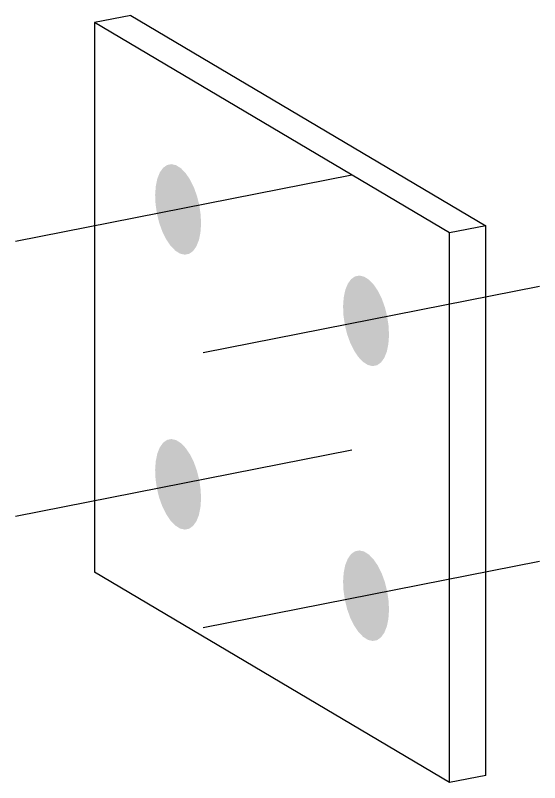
# Model space of a CAD drawing. Header units: millimetres. Extents: x -17 to 10897, y -30 to 186.
# Drawn here: x -16.6 to 109, y 2.4 to 186 of the extents above; entities that cross this region are included whole.
import ezdxf

# ---------------------------------------------------------------- set-up
doc = ezdxf.new("R2010")
doc.units = ezdxf.units.MM
doc.layers.add('STÅL', color=7, linetype='Continuous')

msp = doc.modelspace()

# ---------------------------------------------------------------- hatches: boundary and pattern name
at = {"layer": 'STÅL', "linetype": 'Continuous'}
for points in [[(27.47, 140.57), (27.8, 138.31), (27.9, 136.1), (27.75, 134.04), (27.38, 132.22), (26.78, 130.73), (25.99, 129.62), (25.05, 128.95), (23.99, 128.74), (22.86, 129), (21.71, 129.73), (20.59, 130.88), (19.55, 132.42), (18.63, 134.27), (17.88, 136.35), (17.33, 138.57), (17, 140.84), (16.9, 143.05), (17.05, 145.11), (17.42, 146.92), (18.02, 148.42), (18.81, 149.53), (19.75, 150.2), (20.81, 150.41), (21.94, 150.15), (23.09, 149.42), (24.21, 148.26), (25.25, 146.73), (26.17, 144.88), (26.92, 142.8)], [(72.47, 113.92), (72.8, 111.65), (72.9, 109.44), (72.75, 107.38), (72.38, 105.57), (71.78, 104.07), (70.99, 102.96), (70.05, 102.29), (68.99, 102.08), (67.86, 102.34), (66.71, 103.07), (65.59, 104.23), (64.55, 105.76), (63.63, 107.61), (62.88, 109.69), (62.33, 111.91), (62, 114.18), (61.9, 116.39), (62.05, 118.45), (62.42, 120.27), (63.02, 121.76), (63.81, 122.87), (64.75, 123.54), (65.81, 123.75), (66.94, 123.49), (68.09, 122.76), (69.21, 121.61), (70.25, 120.07), (71.17, 118.22), (71.92, 116.14)], [(27.47, 74.8), (27.8, 72.53), (27.9, 70.32), (27.75, 68.26), (27.38, 66.45), (26.78, 64.95), (25.99, 63.84), (25.05, 63.17), (23.99, 62.96), (22.86, 63.22), (21.71, 63.95), (20.59, 65.11), (19.55, 66.64), (18.63, 68.49), (17.88, 70.57), (17.33, 72.79), (17, 75.06), (16.9, 77.27), (17.05, 79.33), (17.42, 81.14), (18.02, 82.64), (18.81, 83.75), (19.75, 84.42), (20.81, 84.63), (21.94, 84.37), (23.09, 83.64), (24.21, 82.48), (25.25, 80.95), (26.17, 79.1), (26.92, 77.02)], [(72.47, 48.14), (72.8, 45.87), (72.9, 43.66), (72.75, 41.6), (72.38, 39.79), (71.78, 38.29), (70.99, 37.18), (70.05, 36.51), (68.99, 36.3), (67.86, 36.56), (66.71, 37.29), (65.59, 38.45), (64.55, 39.98), (63.63, 41.83), (62.88, 43.91), (62.33, 46.14), (62, 48.4), (61.9, 50.61), (62.05, 52.67), (62.42, 54.49), (63.02, 55.98), (63.81, 57.09), (64.75, 57.77), (65.81, 57.97), (66.94, 57.71), (68.09, 56.98), (69.21, 55.83), (70.25, 54.29), (71.17, 52.44), (71.92, 50.36)]]:
    msp.add_hatch(color=96, dxfattribs=at).paths.add_polyline_path(points)

# ---------------------------------------------------------------- linework, layer by layer
at = {"layer": 'STÅL', "color": 2, "linetype": 'Continuous'}
for p, q in [((11.06, 186.02), (2.4, 184.31)), ((11.06, 186.02), (96.06, 135.67)), ((87.4, 133.96), (2.4, 184.31)), ((2.4, 184.31), (2.4, 52.75)), ((96.06, 135.67), (87.4, 133.96)), ((96.06, 4.11), (96.06, 135.67)), ((87.4, 2.4), (87.4, 133.96)), ((87.4, 2.4), (2.4, 52.75)), ((96.06, 4.11), (87.4, 2.4))]:
    msp.add_line(p, q, dxfattribs=at)
at = {"layer": 'STÅL', "color": 96, "linetype": 'Continuous'}
for p, q in [((63.97, 147.78), (-16.57, 131.88)), ((108.97, 121.12), (28.43, 105.22)), ((63.97, 82), (-16.57, 66.1)), ((108.97, 55.35), (28.43, 39.44))]:
    msp.add_line(p, q, dxfattribs=at)

doc.saveas('drawing.dxf')
